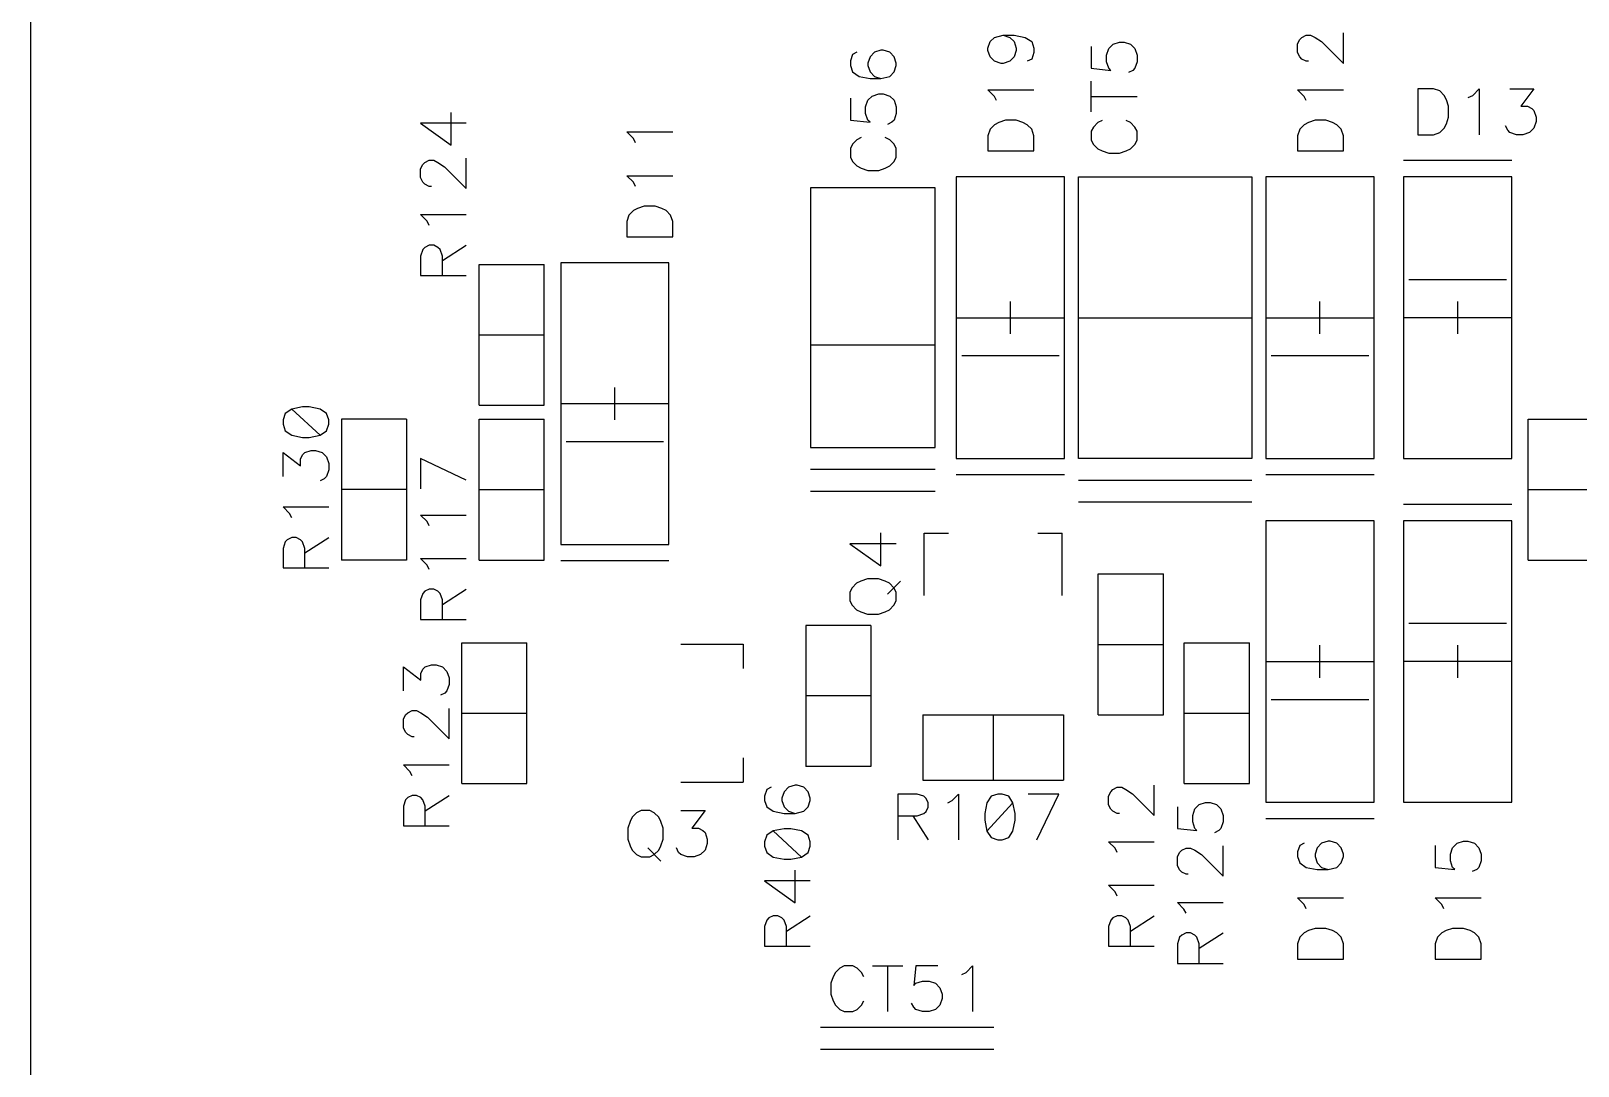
# Model space of a CAD drawing. Extents: x 295 to 953, y 10 to 290.
# Drawn here: x 521.5 to 595.7, y 171 to 220.7 of the extents above; entities that cross this region are included whole.
import ezdxf

# ---------------------------------------------------------------- set-up
doc = ezdxf.new("R2010")
doc.units = 0
doc.header["$LTSCALE"] = 5
doc.header["$MEASUREMENT"] = 0
doc.layers.add('DV-DPO-A6_BSK', color=2, linetype='CONTINUOUS')

msp = doc.modelspace()

# ---------------------------------------------------------------- linework, layer by layer
at = {"layer": 'DV-DPO-A6_BSK', "color": 7}
for p, q in [((521.478, 78.799), (521.478, 267.297)), ((584.473, 219.115), (584.473, 220.581)), ((567.408, 219.848), (567.514, 220.165)), ((567.408, 219.742), (567.408, 219.848)), ((567.514, 220.165), (567.725, 220.369)), ((567.725, 220.369), (568.141, 220.475)), ((568.141, 220.475), (568.458, 220.369)), ((568.141, 220.475), (568.67, 220.475)), ((568.458, 220.369), (568.67, 220.165)), ((568.67, 220.475), (569.191, 220.369)), ((568.67, 220.165), (568.769, 219.848)), ((568.769, 219.848), (568.769, 219.742)), ((569.191, 220.369), (569.508, 220.165)), ((569.508, 220.165), (569.614, 219.848)), ((569.614, 219.848), (569.614, 219.636)), ((572.368, 219.933), (572.368, 218.89)), ((573.101, 219.517), (573.207, 219.828)), ((573.207, 219.828), (573.418, 220.039)), ((573.418, 220.039), (573.728, 220.145)), ((573.728, 220.145), (573.94, 220.145)), ((573.94, 220.145), (574.25, 220.039)), ((574.25, 220.039), (574.461, 219.828)), ((574.461, 219.828), (574.567, 219.517)), ((582.267, 220.059), (582.373, 220.264)), ((582.267, 219.636), (582.267, 220.059)), ((582.373, 220.264), (582.479, 220.369)), ((582.479, 220.369), (582.683, 220.475)), ((582.683, 220.475), (582.895, 220.475)), ((582.895, 220.475), (583.106, 220.369)), ((583.106, 220.369), (583.423, 220.165)), ((583.423, 220.165), (584.473, 219.115)), ((560.91, 219.544), (560.804, 219.233)), ((560.804, 219.233), (560.804, 219.022)), ((561.121, 219.649), (560.91, 219.544)), ((561.749, 219.438), (561.643, 219.128)), ((561.643, 219.128), (561.643, 219.022)), ((561.96, 219.649), (561.749, 219.438)), ((562.27, 219.755), (561.96, 219.649)), ((562.376, 219.755), (562.27, 219.755)), ((562.693, 219.649), (562.376, 219.755)), ((562.904, 219.438), (562.693, 219.649)), ((563.01, 219.128), (562.904, 219.438)), ((563.01, 219.022), (563.01, 219.128)), ((567.514, 219.425), (567.408, 219.742)), ((567.725, 219.22), (567.514, 219.425)), ((568.036, 219.115), (567.725, 219.22)), ((568.141, 219.115), (568.036, 219.115)), ((568.458, 219.22), (568.141, 219.115)), ((568.67, 219.425), (568.458, 219.22)), ((568.769, 219.742), (568.67, 219.425)), ((569.508, 219.319), (569.297, 219.22)), ((569.614, 219.636), (569.508, 219.319)), ((573.101, 219.2), (573.101, 219.517)), ((573.207, 218.89), (573.101, 219.2)), ((574.567, 219.2), (574.461, 218.89)), ((574.567, 219.517), (574.567, 219.2)), ((582.373, 219.425), (582.267, 219.636)), ((582.479, 219.319), (582.373, 219.425)), ((582.683, 219.22), (582.479, 219.319)), ((582.789, 219.22), (582.683, 219.22)), ((560.804, 219.022), (560.91, 218.705)), ((560.91, 218.705), (561.22, 218.494)), ((561.22, 218.494), (561.749, 218.395)), ((561.643, 219.022), (561.749, 218.705)), ((561.749, 218.705), (561.96, 218.494)), ((561.749, 218.395), (562.27, 218.395)), ((561.96, 218.494), (562.27, 218.395)), ((562.27, 218.395), (562.693, 218.494)), ((562.693, 218.494), (562.904, 218.705)), ((562.904, 218.705), (563.01, 219.022)), ((572.368, 218.89), (573.312, 218.784)), ((573.312, 218.784), (573.207, 218.89)), ((574.356, 218.784), (574.151, 218.679)), ((574.461, 218.89), (574.356, 218.784)), ((561.854, 217.549), (562.165, 217.655)), ((562.165, 217.655), (562.376, 217.655)), ((562.376, 217.655), (562.693, 217.549)), ((567.725, 217.536), (567.408, 217.853)), ((567.408, 217.853), (569.614, 217.853)), ((572.368, 216.797), (572.368, 218.263)), ((582.584, 217.536), (582.267, 217.853)), ((582.267, 217.853), (584.473, 217.853)), ((588.046, 217.899), (588.046, 215.694)), ((588.786, 217.899), (588.046, 217.899)), ((589.096, 217.794), (588.786, 217.899)), ((589.307, 217.582), (589.096, 217.794)), ((589.413, 217.371), (589.307, 217.582)), ((590.463, 217.477), (590.674, 217.582)), ((590.674, 217.582), (590.985, 217.899)), ((590.985, 217.899), (590.985, 215.694)), ((592.457, 217.899), (593.606, 217.899)), ((593.606, 217.899), (592.979, 217.061)), ((560.804, 217.45), (560.804, 216.4)), ((561.537, 217.028), (561.643, 217.345)), ((561.537, 216.711), (561.537, 217.028)), ((561.643, 217.345), (561.854, 217.549)), ((562.693, 217.549), (562.904, 217.345)), ((562.904, 217.345), (563.01, 217.028)), ((563.01, 217.028), (563.01, 216.711)), ((567.824, 217.331), (567.725, 217.536)), ((572.368, 217.53), (574.567, 217.53)), ((582.683, 217.331), (582.584, 217.536)), ((589.519, 217.061), (589.413, 217.371)), ((589.519, 216.532), (589.519, 217.061)), ((592.979, 217.061), (593.296, 217.061)), ((593.296, 217.061), (593.507, 216.955)), ((593.507, 216.955), (593.606, 216.849)), ((593.606, 216.849), (593.712, 216.532)), ((542.373, 216.242), (540.18, 216.242)), ((540.18, 216.242), (541.64, 215.198)), ((541.64, 215.198), (541.64, 216.763)), ((560.804, 216.4), (561.749, 216.295)), ((561.643, 216.4), (561.537, 216.711)), ((561.749, 216.295), (561.643, 216.4)), ((562.799, 216.295), (562.587, 216.189)), ((562.904, 216.4), (562.799, 216.295)), ((563.01, 216.711), (562.904, 216.4)), ((567.725, 216.176), (567.514, 215.964)), ((567.93, 216.281), (567.725, 216.176)), ((568.247, 216.387), (567.93, 216.281)), ((568.769, 216.387), (568.247, 216.387)), ((569.086, 216.281), (568.769, 216.387)), ((569.297, 216.176), (569.086, 216.281)), ((569.508, 215.964), (569.297, 216.176)), ((572.685, 216.275), (572.474, 216.063)), ((572.896, 216.38), (572.685, 216.275)), ((574.25, 216.275), (574.045, 216.38)), ((574.461, 216.063), (574.25, 216.275)), ((582.584, 216.176), (582.373, 215.964)), ((582.789, 216.281), (582.584, 216.176)), ((583.106, 216.387), (582.789, 216.281)), ((583.628, 216.387), (583.106, 216.387)), ((583.945, 216.281), (583.628, 216.387)), ((584.156, 216.176), (583.945, 216.281)), ((584.367, 215.964), (584.156, 216.176)), ((589.307, 216.011), (589.413, 216.222)), ((589.413, 216.222), (589.519, 216.532)), ((592.352, 215.905), (592.246, 216.116)), ((593.712, 216.328), (593.606, 216.011)), ((593.712, 216.532), (593.712, 216.328)), ((550.39, 215.509), (550.073, 215.826)), ((550.073, 215.826), (552.279, 215.826)), ((550.489, 215.297), (550.39, 215.509)), ((561.121, 215.456), (560.91, 215.245)), ((561.326, 215.562), (561.121, 215.456)), ((562.693, 215.456), (562.482, 215.562)), ((562.904, 215.245), (562.693, 215.456)), ((567.514, 215.964), (567.408, 215.647)), ((567.408, 215.647), (567.408, 214.914)), ((569.614, 215.647), (569.508, 215.964)), ((569.614, 214.914), (569.614, 215.647)), ((572.474, 216.063), (572.368, 215.859)), ((572.368, 215.859), (572.368, 215.436)), ((572.368, 215.436), (572.474, 215.231)), ((574.567, 215.859), (574.461, 216.063)), ((574.461, 215.231), (574.567, 215.436)), ((574.567, 215.436), (574.567, 215.859)), ((582.373, 215.964), (582.267, 215.647)), ((582.267, 215.647), (582.267, 214.914)), ((584.473, 215.647), (584.367, 215.964)), ((584.473, 214.914), (584.473, 215.647)), ((588.046, 215.694), (588.786, 215.694)), ((588.786, 215.694), (589.096, 215.799)), ((589.096, 215.799), (589.307, 216.011)), ((592.457, 215.799), (592.352, 215.905)), ((592.768, 215.694), (592.457, 215.799)), ((593.085, 215.694), (592.768, 215.694)), ((593.402, 215.799), (593.085, 215.694)), ((593.606, 216.011), (593.402, 215.799)), ((560.91, 215.245), (560.804, 215.033)), ((560.804, 215.033), (560.804, 214.617)), ((560.804, 214.617), (560.91, 214.406)), ((563.01, 215.033), (562.904, 215.245)), ((562.904, 214.406), (563.01, 214.617)), ((563.01, 214.617), (563.01, 215.033)), ((567.408, 214.914), (569.614, 214.914)), ((572.474, 215.231), (572.685, 215.02)), ((572.685, 215.02), (572.896, 214.914)), ((572.896, 214.914), (573.207, 214.809)), ((573.207, 214.809), (573.728, 214.809)), ((573.728, 214.809), (574.045, 214.914)), ((574.045, 214.914), (574.25, 215.02)), ((574.25, 215.02), (574.461, 215.231)), ((582.267, 214.914), (584.473, 214.914)), ((540.18, 214.049), (540.286, 214.261)), ((540.18, 213.633), (540.18, 214.049)), ((540.286, 214.261), (540.385, 214.36)), ((540.385, 214.36), (540.596, 214.465)), ((540.596, 214.465), (540.807, 214.465)), ((540.807, 214.465), (541.012, 214.36)), ((541.012, 214.36), (541.329, 214.155)), ((541.329, 214.155), (542.373, 213.111)), ((542.373, 213.111), (542.373, 214.571)), ((560.91, 214.406), (561.121, 214.195)), ((561.121, 214.195), (561.326, 214.089)), ((561.326, 214.089), (561.643, 213.983)), ((561.643, 213.983), (562.165, 213.983)), ((562.165, 213.983), (562.482, 214.089)), ((562.482, 214.089), (562.693, 214.195)), ((562.693, 214.195), (562.904, 214.406)), ((592.55, 214.452), (587.352, 214.452)), ((540.286, 213.422), (540.18, 213.633)), ((540.385, 213.316), (540.286, 213.422)), ((540.596, 213.211), (540.385, 213.316)), ((540.702, 213.211), (540.596, 213.211)), ((550.39, 213.409), (550.073, 213.726)), ((550.073, 213.726), (552.279, 213.726)), ((550.489, 213.204), (550.39, 213.409)), ((564.872, 213.151), (558.896, 213.151)), ((558.896, 213.151), (558.896, 208.469)), ((564.872, 208.469), (564.872, 213.151)), ((565.889, 213.673), (565.889, 200.154)), ((571.087, 213.673), (565.889, 213.673)), ((571.087, 200.154), (571.087, 213.673)), ((571.76, 200.154), (571.76, 213.673)), ((571.76, 213.673), (580.075, 213.673)), ((580.075, 213.673), (580.075, 200.154)), ((580.748, 213.673), (580.748, 200.154)), ((585.946, 213.673), (580.748, 213.673)), ((585.946, 200.154), (585.946, 213.673)), ((587.352, 213.673), (587.352, 200.154)), ((592.55, 213.673), (587.352, 213.673)), ((592.55, 200.154), (592.55, 213.673)), ((540.49, 211.54), (540.18, 211.857)), ((540.18, 211.857), (542.373, 211.857)), ((550.179, 211.837), (550.073, 211.52)), ((550.39, 212.048), (550.179, 211.837)), ((550.595, 212.154), (550.39, 212.048)), ((550.912, 212.26), (550.595, 212.154)), ((551.433, 212.26), (550.912, 212.26)), ((551.75, 212.154), (551.433, 212.26)), ((551.962, 212.048), (551.75, 212.154)), ((552.173, 211.837), (551.962, 212.048)), ((552.279, 211.52), (552.173, 211.837)), ((540.596, 211.335), (540.49, 211.54)), ((550.073, 211.52), (550.073, 210.787)), ((552.279, 210.787), (552.279, 211.52)), ((540.286, 210.186), (540.18, 209.869)), ((540.385, 210.285), (540.286, 210.186)), ((540.596, 210.391), (540.385, 210.285)), ((540.807, 210.391), (540.596, 210.391)), ((541.012, 210.285), (540.807, 210.391)), ((541.118, 210.186), (541.012, 210.285)), ((541.224, 209.869), (541.118, 210.186)), ((541.224, 209.658), (542.373, 210.391)), ((550.073, 210.787), (552.279, 210.787)), ((540.18, 209.869), (540.18, 208.931)), ((541.224, 208.931), (541.224, 209.869)), ((542.987, 202.704), (542.987, 209.466)), ((542.987, 209.466), (546.11, 209.466)), ((546.11, 202.704), (546.11, 209.466)), ((546.903, 209.545), (546.903, 196.027)), ((552.1, 209.545), (546.903, 209.545)), ((552.1, 196.027), (552.1, 209.545)), ((540.18, 208.931), (542.373, 208.931)), ((592.292, 208.733), (587.61, 208.733)), ((558.896, 208.469), (558.896, 207.69)), ((564.872, 207.69), (564.872, 208.469)), ((558.896, 207.69), (558.896, 206.263)), ((564.872, 206.263), (564.872, 207.69)), ((568.485, 206.131), (568.485, 207.69)), ((583.344, 206.131), (583.344, 207.69)), ((589.948, 207.69), (589.948, 206.131)), ((565.889, 206.91), (571.087, 206.91)), ((571.76, 206.91), (580.075, 206.91)), ((580.748, 206.91), (585.946, 206.91)), ((592.55, 206.91), (587.352, 206.91)), ((542.987, 206.085), (546.11, 206.085)), ((558.896, 206.263), (558.896, 205.094)), ((564.872, 205.094), (564.872, 206.263)), ((558.896, 205.609), (564.872, 205.609)), ((558.896, 205.094), (558.896, 200.67)), ((564.872, 200.67), (564.872, 205.094)), ((566.147, 205.094), (570.829, 205.094)), ((581.006, 205.094), (585.688, 205.094)), ((549.498, 202.004), (549.498, 203.562)), ((546.903, 202.783), (552.1, 202.783)), ((533.682, 202.314), (533.576, 202.004)), ((533.576, 202.004), (533.576, 201.792)), ((533.992, 202.525), (533.682, 202.314)), ((534.514, 202.624), (533.992, 202.525)), ((533.992, 202.525), (535.353, 201.271)), ((534.831, 202.624), (534.514, 202.624)), ((535.353, 202.525), (534.831, 202.624)), ((535.663, 202.314), (535.353, 202.525)), ((535.769, 202.004), (535.663, 202.314)), ((535.769, 201.792), (535.769, 202.004)), ((536.383, 202.037), (536.383, 195.274)), ((539.506, 202.037), (536.383, 202.037)), ((539.506, 202.037), (539.506, 195.274)), ((542.987, 202.704), (546.11, 202.704)), ((542.987, 195.274), (542.987, 202.037)), ((542.987, 202.037), (546.11, 202.037)), ((546.11, 195.274), (546.11, 202.037)), ((593.342, 195.274), (593.342, 202.037)), ((593.342, 202.037), (596.466, 202.037)), ((533.576, 201.792), (533.682, 201.475)), ((533.682, 201.475), (533.992, 201.271)), ((533.992, 201.271), (534.514, 201.165)), ((534.831, 201.165), (535.353, 201.271)), ((535.353, 201.271), (535.663, 201.475)), ((535.663, 201.475), (535.769, 201.792)), ((534.514, 201.165), (534.831, 201.165)), ((534.62, 200.432), (534.93, 200.537)), ((534.93, 200.537), (535.141, 200.537)), ((535.141, 200.537), (535.458, 200.432)), ((547.161, 200.967), (551.843, 200.967)), ((558.896, 200.67), (564.872, 200.67)), ((533.576, 199.283), (533.576, 200.432)), ((533.576, 200.432), (534.408, 199.804)), ((534.408, 200.121), (534.514, 200.326)), ((534.408, 199.804), (534.408, 200.121)), ((534.514, 200.326), (534.62, 200.432)), ((535.458, 200.432), (535.663, 200.227)), ((535.663, 200.227), (535.769, 199.91)), ((535.769, 199.91), (535.769, 199.6)), ((542.373, 199.104), (540.18, 200.148)), ((540.18, 200.148), (540.18, 198.688)), ((565.889, 200.154), (571.087, 200.154)), ((580.075, 200.154), (571.76, 200.154)), ((580.748, 200.154), (585.946, 200.154)), ((587.352, 200.154), (592.55, 200.154)), ((535.557, 199.177), (535.353, 199.078)), ((535.663, 199.283), (535.557, 199.177)), ((535.769, 199.6), (535.663, 199.283)), ((558.896, 199.633), (564.872, 199.633)), ((565.889, 199.375), (571.087, 199.375)), ((571.76, 199.111), (580.075, 199.111)), ((580.748, 199.375), (585.946, 199.375)), ((539.506, 198.655), (536.383, 198.655)), ((542.987, 198.655), (546.11, 198.655)), ((558.896, 198.589), (564.872, 198.589)), ((593.342, 198.655), (596.466, 198.655)), ((533.886, 197.506), (533.576, 197.823)), ((533.576, 197.823), (535.769, 197.823)), ((571.76, 198.074), (580.075, 198.074)), ((592.55, 197.942), (587.352, 197.942)), ((533.992, 197.302), (533.886, 197.506)), ((540.49, 197.123), (540.18, 197.434)), ((540.18, 197.434), (542.373, 197.434)), ((540.596, 196.912), (540.49, 197.123)), ((580.748, 197.163), (580.748, 183.644)), ((585.946, 197.163), (580.748, 197.163)), ((585.946, 183.644), (585.946, 197.163)), ((587.352, 197.163), (587.352, 183.644)), ((592.55, 197.163), (587.352, 197.163)), ((592.55, 183.644), (592.55, 197.163)), ((533.682, 196.152), (533.576, 195.835)), ((533.781, 196.251), (533.682, 196.152)), ((533.992, 196.357), (533.781, 196.251)), ((534.203, 196.357), (533.992, 196.357)), ((534.408, 196.251), (534.203, 196.357)), ((534.514, 196.152), (534.408, 196.251)), ((534.62, 195.835), (534.514, 196.152)), ((534.62, 195.624), (535.769, 196.357)), ((546.903, 196.027), (552.1, 196.027)), ((563.004, 196.06), (560.785, 196.06)), ((560.785, 196.06), (562.264, 195.003)), ((562.264, 195.003), (562.264, 196.588)), ((564.351, 193.577), (564.351, 196.562)), ((564.351, 196.562), (565.52, 196.562)), ((569.806, 196.562), (570.975, 196.562)), ((570.975, 193.577), (570.975, 196.562)), ((533.576, 195.835), (533.576, 194.898)), ((534.62, 194.898), (534.62, 195.835)), ((540.49, 195.03), (540.18, 195.347)), ((540.18, 195.347), (542.373, 195.347)), ((533.576, 194.898), (535.769, 194.898)), ((539.506, 195.274), (536.383, 195.274)), ((540.596, 194.825), (540.49, 195.03)), ((542.987, 195.274), (546.11, 195.274)), ((546.903, 195.248), (552.1, 195.248)), ((572.705, 187.845), (572.705, 194.607)), ((572.705, 194.607), (575.828, 194.607)), ((575.828, 187.845), (575.828, 194.607)), ((593.342, 195.274), (596.466, 195.274)), ((540.596, 193.881), (540.385, 193.775)), ((540.807, 193.881), (540.596, 193.881)), ((541.012, 193.775), (540.807, 193.881)), ((541.224, 193.148), (542.373, 193.881)), ((560.89, 193.947), (560.785, 193.735)), ((561.102, 194.158), (560.89, 193.947)), ((561.313, 194.264), (561.102, 194.158)), ((561.63, 194.369), (561.313, 194.264)), ((562.158, 194.369), (561.63, 194.369)), ((562.475, 194.264), (562.158, 194.369)), ((562.687, 194.158), (562.475, 194.264)), ((562.581, 193.63), (563.215, 194.264)), ((562.898, 193.947), (562.687, 194.158)), ((563.004, 193.735), (562.898, 193.947)), ((540.286, 193.676), (540.18, 193.359)), ((540.18, 193.359), (540.18, 192.421)), ((540.385, 193.775), (540.286, 193.676)), ((541.118, 193.676), (541.012, 193.775)), ((541.224, 193.359), (541.118, 193.676)), ((541.224, 192.421), (541.224, 193.359)), ((560.785, 193.735), (560.785, 193.313)), ((560.785, 193.313), (560.89, 193.101)), ((560.89, 193.101), (561.102, 192.89)), ((562.687, 192.89), (562.898, 193.101)), ((562.898, 193.101), (563.004, 193.313)), ((563.004, 193.313), (563.004, 193.735)), ((540.18, 192.421), (542.373, 192.421)), ((561.102, 192.89), (561.313, 192.784)), ((561.313, 192.784), (561.63, 192.679)), ((561.63, 192.679), (562.158, 192.679)), ((562.158, 192.679), (562.475, 192.784)), ((562.475, 192.784), (562.687, 192.89)), ((558.671, 192.131), (558.671, 185.368)), ((561.795, 192.131), (558.671, 192.131)), ((561.795, 192.131), (561.795, 185.368)), ((592.292, 192.223), (587.61, 192.223)), ((542.161, 184.543), (542.161, 191.305)), ((542.161, 191.305), (545.285, 191.305)), ((545.285, 184.543), (545.285, 191.305)), ((552.675, 191.239), (555.666, 191.239)), ((555.666, 191.239), (555.666, 190.07)), ((572.705, 191.226), (575.828, 191.226)), ((576.832, 184.543), (576.832, 191.305)), ((576.832, 191.305), (579.956, 191.305)), ((579.956, 184.543), (579.956, 191.305)), ((583.344, 189.621), (583.344, 191.18)), ((589.948, 191.18), (589.948, 189.621)), ((539.355, 188.994), (539.355, 190.143)), ((539.355, 190.143), (540.187, 189.515)), ((540.292, 190.037), (540.398, 190.143)), ((540.398, 190.143), (540.708, 190.242)), ((540.708, 190.242), (540.92, 190.242)), ((540.92, 190.242), (541.237, 190.143)), ((541.237, 190.143), (541.441, 189.931)), ((580.748, 190.4), (585.946, 190.4)), ((592.55, 190.4), (587.352, 190.4)), ((540.187, 189.826), (540.292, 190.037)), ((540.187, 189.515), (540.187, 189.826)), ((541.441, 189.931), (541.547, 189.621)), ((541.547, 189.621), (541.547, 189.304)), ((541.336, 188.888), (541.131, 188.782)), ((541.441, 188.994), (541.336, 188.888)), ((541.547, 189.304), (541.441, 188.994)), ((561.795, 188.749), (558.671, 188.749)), ((539.46, 187.845), (539.559, 187.944)), ((539.559, 187.944), (539.771, 188.049)), ((539.771, 188.049), (539.982, 188.049)), ((539.982, 188.049), (540.187, 187.944)), ((540.187, 187.944), (540.504, 187.739)), ((541.547, 186.695), (541.547, 188.155)), ((542.161, 187.924), (545.285, 187.924)), ((576.832, 187.924), (579.956, 187.924)), ((581.006, 188.584), (585.688, 188.584)), ((539.355, 187.633), (539.46, 187.845)), ((539.355, 187.217), (539.355, 187.633)), ((539.46, 187.006), (539.355, 187.217)), ((540.504, 187.739), (541.547, 186.695)), ((564.285, 187.838), (571.041, 187.838)), ((564.285, 187.838), (564.285, 184.714)), ((567.659, 187.838), (567.659, 184.714)), ((571.041, 187.838), (571.041, 184.714)), ((572.705, 187.845), (575.828, 187.845)), ((539.559, 186.9), (539.46, 187.006)), ((539.771, 186.795), (539.559, 186.9)), ((539.876, 186.795), (539.771, 186.795)), ((555.666, 185.778), (555.666, 184.609)), ((539.665, 185.124), (539.355, 185.441)), ((539.355, 185.441), (541.547, 185.441)), ((539.771, 184.919), (539.665, 185.124)), ((561.795, 185.368), (558.671, 185.368)), ((542.161, 184.543), (545.285, 184.543)), ((552.675, 184.609), (555.666, 184.609)), ((556.796, 184.259), (556.69, 183.942)), ((557, 184.364), (556.796, 184.259)), ((557.628, 184.153), (557.522, 183.843)), ((557.839, 184.364), (557.628, 184.153)), ((558.15, 184.463), (557.839, 184.364)), ((558.255, 184.463), (558.15, 184.463)), ((558.572, 184.364), (558.255, 184.463)), ((558.777, 184.153), (558.572, 184.364)), ((558.883, 183.843), (558.777, 184.153)), ((564.285, 184.714), (571.041, 184.714)), ((573.2, 183.942), (573.306, 184.153)), ((573.306, 184.153), (573.405, 184.259)), ((573.405, 184.259), (573.616, 184.364)), ((573.616, 184.364), (573.827, 184.364)), ((573.827, 184.364), (574.032, 184.259)), ((574.032, 184.259), (574.349, 184.047)), ((575.393, 183.004), (575.393, 184.463)), ((576.832, 184.543), (579.956, 184.543)), ((539.46, 183.77), (539.355, 183.453)), ((539.355, 183.453), (539.355, 182.515)), ((539.559, 183.869), (539.46, 183.77)), ((539.771, 183.975), (539.559, 183.869)), ((539.982, 183.975), (539.771, 183.975)), ((540.187, 183.869), (539.982, 183.975)), ((540.292, 183.77), (540.187, 183.869)), ((540.398, 183.453), (540.292, 183.77)), ((540.398, 183.242), (541.547, 183.975)), ((540.398, 182.515), (540.398, 183.453)), ((556.69, 183.942), (556.69, 183.737)), ((556.69, 183.737), (556.796, 183.42)), ((556.796, 183.42), (557.106, 183.215)), ((557.522, 183.843), (557.522, 183.737)), ((557.522, 183.737), (557.628, 183.42)), ((557.628, 183.42), (557.839, 183.215)), ((558.572, 183.215), (558.777, 183.42)), ((558.777, 183.42), (558.883, 183.737)), ((558.883, 183.737), (558.883, 183.843)), ((564.014, 184.041), (563.076, 184.041)), ((563.076, 184.041), (563.076, 181.848)), ((564.331, 183.935), (564.014, 184.041)), ((564.437, 183.829), (564.331, 183.935)), ((564.536, 183.625), (564.437, 183.829)), ((564.437, 183.202), (564.536, 183.413)), ((564.536, 183.413), (564.536, 183.625)), ((565.48, 183.625), (565.685, 183.73)), ((565.685, 183.73), (566.002, 184.041)), ((566.002, 184.041), (566.002, 181.848)), ((567.362, 183.625), (567.256, 183.103)), ((567.567, 183.935), (567.362, 183.625)), ((568.61, 183.625), (567.362, 182.264)), ((567.884, 184.041), (567.567, 183.935)), ((568.089, 184.041), (567.884, 184.041)), ((568.406, 183.935), (568.089, 184.041)), ((568.61, 183.625), (568.406, 183.935)), ((568.716, 183.103), (568.61, 183.625)), ((570.809, 184.041), (569.343, 184.041)), ((569.759, 181.848), (570.809, 184.041)), ((573.2, 183.526), (573.2, 183.942)), ((573.306, 183.314), (573.2, 183.526)), ((574.349, 184.047), (575.393, 183.004)), ((576.502, 183.433), (576.502, 182.39)), ((577.334, 183.327), (577.546, 183.539)), ((577.546, 183.539), (577.856, 183.638)), ((577.856, 183.638), (578.067, 183.638)), ((578.067, 183.638), (578.384, 183.539)), ((578.384, 183.539), (578.589, 183.327)), ((580.748, 183.644), (585.946, 183.644)), ((587.352, 183.644), (592.55, 183.644)), ((550.231, 182.72), (550.126, 182.403)), ((550.337, 182.931), (550.231, 182.72)), ((550.548, 183.143), (550.337, 182.931)), ((550.76, 183.248), (550.548, 183.143)), ((551.182, 183.248), (550.76, 183.248)), ((551.394, 183.143), (551.182, 183.248)), ((551.605, 182.931), (551.394, 183.143)), ((551.711, 182.72), (551.605, 182.931)), ((551.816, 182.403), (551.711, 182.72)), ((552.668, 183.248), (553.831, 183.248)), ((553.831, 183.248), (553.197, 182.403)), ((557.106, 183.215), (557.628, 183.11)), ((557.628, 183.11), (558.15, 183.11)), ((557.839, 183.215), (558.15, 183.11)), ((558.15, 183.11), (558.572, 183.215)), ((563.076, 182.997), (564.014, 182.997)), ((563.809, 182.997), (564.536, 181.848)), ((564.014, 182.997), (564.331, 183.103)), ((564.331, 183.103), (564.437, 183.202)), ((567.256, 183.103), (567.256, 182.786)), ((567.256, 182.786), (567.362, 182.264)), ((568.61, 182.264), (568.716, 182.786)), ((568.716, 182.786), (568.716, 183.103)), ((573.405, 183.215), (573.306, 183.314)), ((573.616, 183.11), (573.405, 183.215)), ((573.722, 183.11), (573.616, 183.11)), ((577.235, 183.017), (577.334, 183.327)), ((577.235, 182.7), (577.235, 183.017)), ((577.334, 182.39), (577.235, 182.7)), ((578.589, 183.327), (578.695, 183.017)), ((578.695, 182.7), (578.589, 182.39)), ((578.695, 183.017), (578.695, 182.7)), ((580.748, 182.865), (585.946, 182.865)), ((539.355, 182.515), (541.547, 182.515)), ((550.126, 182.403), (550.126, 181.875)), ((551.816, 181.875), (551.816, 182.403)), ((553.197, 182.403), (553.514, 182.403)), ((553.514, 182.403), (553.725, 182.297)), ((553.725, 182.297), (553.831, 182.192)), ((553.831, 182.192), (553.936, 181.875)), ((556.796, 182.066), (556.69, 181.749)), ((557.106, 182.271), (556.796, 182.066)), ((557.628, 182.376), (557.106, 182.271)), ((557.106, 182.271), (558.467, 181.016)), ((557.945, 182.376), (557.628, 182.376)), ((558.467, 182.271), (557.945, 182.376)), ((558.777, 182.066), (558.467, 182.271)), ((558.883, 181.749), (558.777, 182.066)), ((567.362, 182.264), (567.567, 181.954)), ((567.567, 181.954), (567.884, 181.848)), ((568.089, 181.848), (568.406, 181.954)), ((568.406, 181.954), (568.61, 182.264)), ((576.502, 182.39), (577.44, 182.284)), ((577.44, 182.284), (577.334, 182.39)), ((578.483, 182.284), (578.279, 182.178)), ((578.589, 182.39), (578.483, 182.284)), ((550.126, 181.875), (550.231, 181.558)), ((550.231, 181.558), (550.337, 181.346)), ((550.337, 181.346), (550.548, 181.135)), ((551.077, 181.452), (551.711, 180.818)), ((551.394, 181.135), (551.605, 181.346)), ((551.605, 181.346), (551.711, 181.558)), ((551.711, 181.558), (551.816, 181.875)), ((552.563, 181.241), (552.457, 181.452)), ((552.668, 181.135), (552.563, 181.241)), ((553.831, 181.346), (553.619, 181.135)), ((553.936, 181.663), (553.831, 181.346)), ((553.936, 181.875), (553.936, 181.663)), ((556.69, 181.749), (556.69, 181.538)), ((556.69, 181.538), (556.796, 181.227)), ((556.796, 181.227), (557.106, 181.016)), ((558.467, 181.016), (558.777, 181.227)), ((558.777, 181.227), (558.883, 181.538)), ((558.883, 181.538), (558.883, 181.749)), ((567.884, 181.848), (568.089, 181.848)), ((573.51, 181.439), (573.2, 181.749)), ((573.2, 181.749), (575.393, 181.749)), ((573.616, 181.227), (573.51, 181.439)), ((576.502, 181.029), (576.608, 181.241)), ((576.608, 181.241), (576.707, 181.34)), ((576.707, 181.34), (576.918, 181.445)), ((576.918, 181.445), (577.129, 181.445)), ((577.129, 181.445), (577.334, 181.34)), ((577.334, 181.34), (577.651, 181.135)), ((578.695, 180.091), (578.695, 181.551)), ((582.373, 181.571), (582.267, 181.26)), ((582.267, 181.26), (582.267, 181.049)), ((582.584, 181.676), (582.373, 181.571)), ((583.212, 181.465), (583.106, 181.155)), ((583.423, 181.676), (583.212, 181.465)), ((583.733, 181.782), (583.423, 181.676)), ((583.839, 181.782), (583.733, 181.782)), ((584.156, 181.676), (583.839, 181.782)), ((584.367, 181.465), (584.156, 181.676)), ((584.473, 181.155), (584.367, 181.465)), ((588.871, 181.571), (588.871, 180.521)), ((589.604, 181.155), (589.71, 181.465)), ((589.71, 181.465), (589.921, 181.676)), ((589.921, 181.676), (590.232, 181.782)), ((590.232, 181.782), (590.443, 181.782)), ((590.443, 181.782), (590.76, 181.676)), ((590.76, 181.676), (590.971, 181.465)), ((590.971, 181.465), (591.077, 181.155)), ((550.548, 181.135), (550.76, 181.029)), ((550.76, 181.029), (551.182, 181.029)), ((551.182, 181.029), (551.394, 181.135)), ((552.985, 181.029), (552.668, 181.135)), ((553.302, 181.029), (552.985, 181.029)), ((553.619, 181.135), (553.302, 181.029)), ((557.106, 181.016), (557.628, 180.917)), ((557.628, 180.917), (557.945, 180.917)), ((557.945, 180.917), (558.467, 181.016)), ((576.502, 180.613), (576.502, 181.029)), ((576.608, 180.402), (576.502, 180.613)), ((577.651, 181.135), (578.695, 180.091)), ((582.267, 181.049), (582.373, 180.732)), ((582.373, 180.732), (582.683, 180.521)), ((582.683, 180.521), (583.212, 180.422)), ((583.106, 181.155), (583.106, 181.049)), ((583.106, 181.049), (583.212, 180.732)), ((583.212, 180.732), (583.423, 180.521)), ((583.423, 180.521), (583.733, 180.422)), ((583.733, 180.422), (584.156, 180.521)), ((584.156, 180.521), (584.367, 180.732)), ((584.367, 180.732), (584.473, 181.049)), ((584.473, 181.049), (584.473, 181.155)), ((588.871, 180.521), (589.816, 180.422)), ((589.604, 180.838), (589.604, 181.155)), ((589.71, 180.521), (589.604, 180.838)), ((589.816, 180.422), (589.71, 180.521)), ((590.971, 180.521), (590.866, 180.422)), ((591.077, 180.838), (590.971, 180.521)), ((591.077, 181.155), (591.077, 180.838)), ((558.883, 179.867), (556.69, 179.867)), ((556.69, 179.867), (558.15, 178.824)), ((558.15, 178.824), (558.15, 180.389)), ((576.707, 180.296), (576.608, 180.402)), ((576.918, 180.191), (576.707, 180.296)), ((577.024, 180.191), (576.918, 180.191)), ((583.212, 180.422), (583.733, 180.422)), ((590.866, 180.422), (590.654, 180.316)), ((573.51, 179.345), (573.2, 179.662)), ((573.2, 179.662), (575.393, 179.662)), ((573.616, 179.141), (573.51, 179.345)), ((582.584, 178.738), (582.267, 179.055)), ((582.267, 179.055), (584.473, 179.055)), ((589.188, 178.738), (588.871, 179.055)), ((588.871, 179.055), (591.077, 179.055)), ((576.812, 178.52), (576.502, 178.837)), ((576.502, 178.837), (578.695, 178.837)), ((576.918, 178.315), (576.812, 178.52)), ((582.683, 178.533), (582.584, 178.738)), ((589.287, 178.533), (589.188, 178.738)), ((556.796, 177.991), (556.69, 177.674)), ((556.69, 177.674), (556.69, 176.737)), ((556.895, 178.09), (556.796, 177.991)), ((557.106, 178.196), (556.895, 178.09)), ((557.317, 178.196), (557.106, 178.196)), ((557.522, 178.09), (557.317, 178.196)), ((557.628, 177.991), (557.522, 178.09)), ((557.734, 177.674), (557.628, 177.991)), ((557.734, 177.463), (558.883, 178.196)), ((557.734, 176.737), (557.734, 177.674)), ((573.306, 177.991), (573.2, 177.674)), ((573.2, 177.674), (573.2, 176.737)), ((573.405, 178.09), (573.306, 177.991)), ((573.616, 178.196), (573.405, 178.09)), ((573.827, 178.196), (573.616, 178.196)), ((574.032, 178.09), (573.827, 178.196)), ((574.138, 177.991), (574.032, 178.09)), ((574.244, 177.674), (574.138, 177.991)), ((574.244, 177.463), (575.393, 178.196)), ((574.244, 176.737), (574.244, 177.674)), ((582.789, 177.483), (582.584, 177.377)), ((583.106, 177.589), (582.789, 177.483)), ((583.628, 177.589), (583.106, 177.589)), ((583.945, 177.483), (583.628, 177.589)), ((584.156, 177.377), (583.945, 177.483)), ((589.393, 177.483), (589.188, 177.377)), ((589.71, 177.589), (589.393, 177.483)), ((590.232, 177.589), (589.71, 177.589)), ((590.549, 177.483), (590.232, 177.589)), ((590.76, 177.377), (590.549, 177.483)), ((556.69, 176.737), (558.883, 176.737)), ((573.2, 176.737), (575.393, 176.737)), ((576.608, 177.166), (576.502, 176.849)), ((576.502, 176.849), (576.502, 175.911)), ((576.707, 177.265), (576.608, 177.166)), ((576.918, 177.371), (576.707, 177.265)), ((577.129, 177.371), (576.918, 177.371)), ((577.334, 177.265), (577.129, 177.371)), ((577.44, 177.166), (577.334, 177.265)), ((577.546, 176.849), (577.44, 177.166)), ((577.546, 176.638), (578.695, 177.371)), ((577.546, 175.911), (577.546, 176.849)), ((582.373, 177.166), (582.267, 176.849)), ((582.267, 176.849), (582.267, 176.116)), ((582.584, 177.377), (582.373, 177.166)), ((584.367, 177.166), (584.156, 177.377)), ((584.473, 176.849), (584.367, 177.166)), ((584.473, 176.116), (584.473, 176.849)), ((588.977, 177.166), (588.871, 176.849)), ((588.871, 176.849), (588.871, 176.116)), ((589.188, 177.377), (588.977, 177.166)), ((590.971, 177.166), (590.76, 177.377)), ((591.077, 176.849), (590.971, 177.166)), ((591.077, 176.116), (591.077, 176.849)), ((582.267, 176.116), (584.473, 176.116)), ((588.871, 176.116), (591.077, 176.116)), ((559.979, 175.264), (559.873, 174.954)), ((560.085, 175.475), (559.979, 175.264)), ((560.296, 175.68), (560.085, 175.475)), ((560.501, 175.786), (560.296, 175.68)), ((560.923, 175.786), (560.501, 175.786)), ((561.128, 175.68), (560.923, 175.786)), ((561.339, 175.475), (561.128, 175.68)), ((561.445, 175.264), (561.339, 175.475)), ((561.861, 175.786), (563.327, 175.786)), ((562.594, 175.786), (562.594, 173.593)), ((563.954, 175.786), (563.849, 174.848)), ((564.998, 175.786), (563.954, 175.786)), ((566.147, 175.37), (566.358, 175.475)), ((566.358, 175.475), (566.669, 175.786)), ((566.669, 175.786), (566.669, 173.593)), ((576.502, 175.911), (578.695, 175.911)), ((559.873, 174.954), (559.873, 174.432)), ((563.849, 174.848), (563.954, 174.954)), ((563.954, 174.954), (564.265, 175.053)), ((564.265, 175.053), (564.582, 175.053)), ((564.582, 175.053), (564.892, 174.954)), ((564.892, 174.954), (565.104, 174.742)), ((565.104, 174.742), (565.209, 174.432)), ((559.873, 174.432), (559.979, 174.115)), ((559.979, 174.115), (560.085, 173.904)), ((560.085, 173.904), (560.296, 173.699)), ((561.128, 173.699), (561.339, 173.904)), ((561.339, 173.904), (561.445, 174.115)), ((563.849, 173.804), (563.743, 174.009)), ((563.954, 173.699), (563.849, 173.804)), ((565.104, 173.904), (564.892, 173.699)), ((565.209, 174.221), (565.104, 173.904)), ((565.209, 174.432), (565.209, 174.221)), ((560.296, 173.699), (560.501, 173.593)), ((560.501, 173.593), (560.923, 173.593)), ((560.923, 173.593), (561.128, 173.699)), ((564.265, 173.593), (563.954, 173.699)), ((564.582, 173.593), (564.265, 173.593)), ((564.892, 173.699), (564.582, 173.593)), ((567.692, 172.827), (559.378, 172.827)), ((567.692, 171.784), (559.378, 171.784))]:
    msp.add_line(p, q, dxfattribs=at)

doc.saveas('drawing.dxf')
